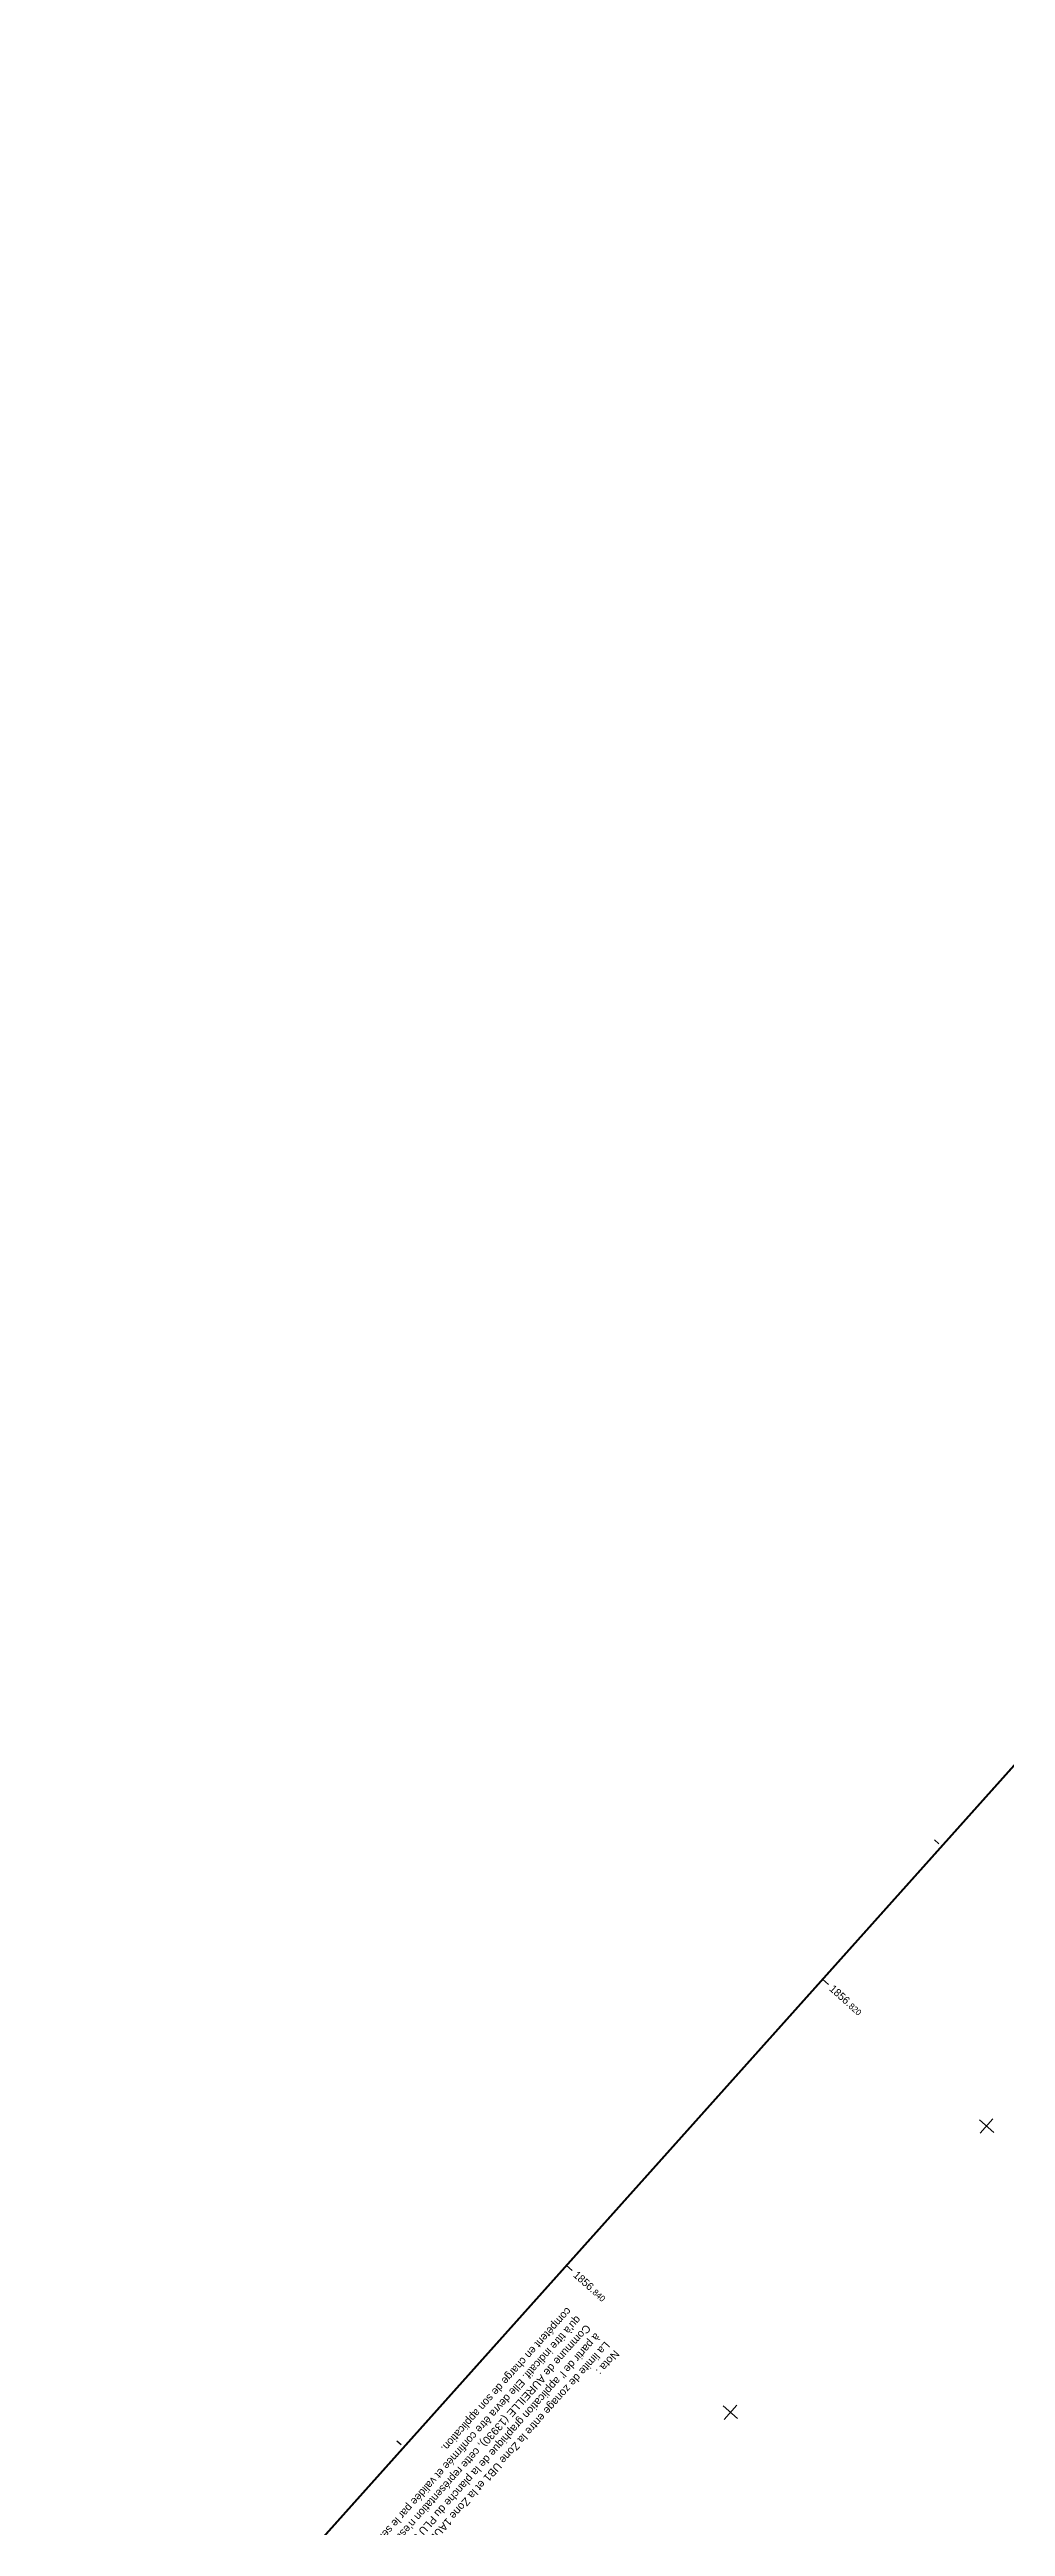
# Model space of a CAD drawing. Header units: metres. Extents: x -2858 to 512, y -1995 to 1252.
# Drawn here: x -2193 to -2143.2, y -1499.1 to -1370.1 of the extents above; entities that cross this region are included whole.
import ezdxf

# ---------------------------------------------------------------- set-up
doc = ezdxf.new("R2010")
doc.units = ezdxf.units.M
for name, color, linetype in [('Carroyage(2)', 7, 'Continuous'), ('Carroyage(2)_Croix', 7, 'Continuous'), ('Carroyage(2)_Textes', 7, 'Continuous'), ('Mise en Page', 7, 'Continuous')]:
    doc.layers.add(name, color=color, linetype=linetype)
doc.styles.get("Standard").update_dxf_attribs({"font": 'arial.ttf'})

msp = doc.modelspace()

# ---------------------------------------------------------------- linework, layer by layer
at = {"layer": 'Carroyage(2)'}
for p, q in [((-2146.868, -1463.338), (-2146.645, -1463.538)), ((-2152.698, -1470.599), (-2152.4, -1470.866)), ((-2166.038, -1485.5), (-2165.74, -1485.766)), ((-2174.883, -1494.63), (-2174.66, -1494.83))]:
    msp.add_line(p, q, dxfattribs=at)
at = {"layer": 'Carroyage(2)', "const_width": 0.1}
msp.add_lwpolyline([(-2176.72, -1585.733), (-2096.183, -1657.839), (-1938.363, -1481.564), (-2062.783, -1370.17), (-2192.921, -1515.526)], dxfattribs=at)
at = {"layer": 'Carroyage(2)_Croix'}
for p, q in [((-2144.532, -1477.91), (-2143.787, -1478.577)), ((-2143.826, -1477.871), (-2144.493, -1478.616)), ((-2157.872, -1492.811), (-2157.127, -1493.478)), ((-2157.166, -1492.772), (-2157.833, -1493.517))]:
    msp.add_line(p, q, dxfattribs=at)

# ---------------------------------------------------------------- texts
at = {"layer": 'Carroyage(2)_Textes', "width": 0.95}
for s, height, p in [('1856.', 0.4, (-2152.384, -1471.148)), ('820', 0.32, (-2151.379, -1472.048)), ('1856.', 0.4, (-2165.725, -1486.049)), ('840', 0.32, (-2164.72, -1486.948))]:
    msp.add_text(s, height=height, rotation=318.16176, dxfattribs=at).set_placement(p)
at = {"layer": 'Mise en Page', "insert": (-2163.246, -1490.143), "char_height": 0.4, "width": 17.06206, "attachment_point": 1, "rotation": 228.16176}
msp.add_mtext("Nota :\\PLa limite de zonage entre la Zone UB1 et la Zone 1AUb a été définie à partir de l' application graphique de la planche du PLU de la Commune de AUREILLE (13930), {\\W0.98;cette représentation n'est donnée qu'à titre indicatif. Elle devra être confirmée et validée par le service compétent en charge de son application.\\P\\H1.2x;\\W0.95; }", dxfattribs=at)

doc.saveas('drawing.dxf')
